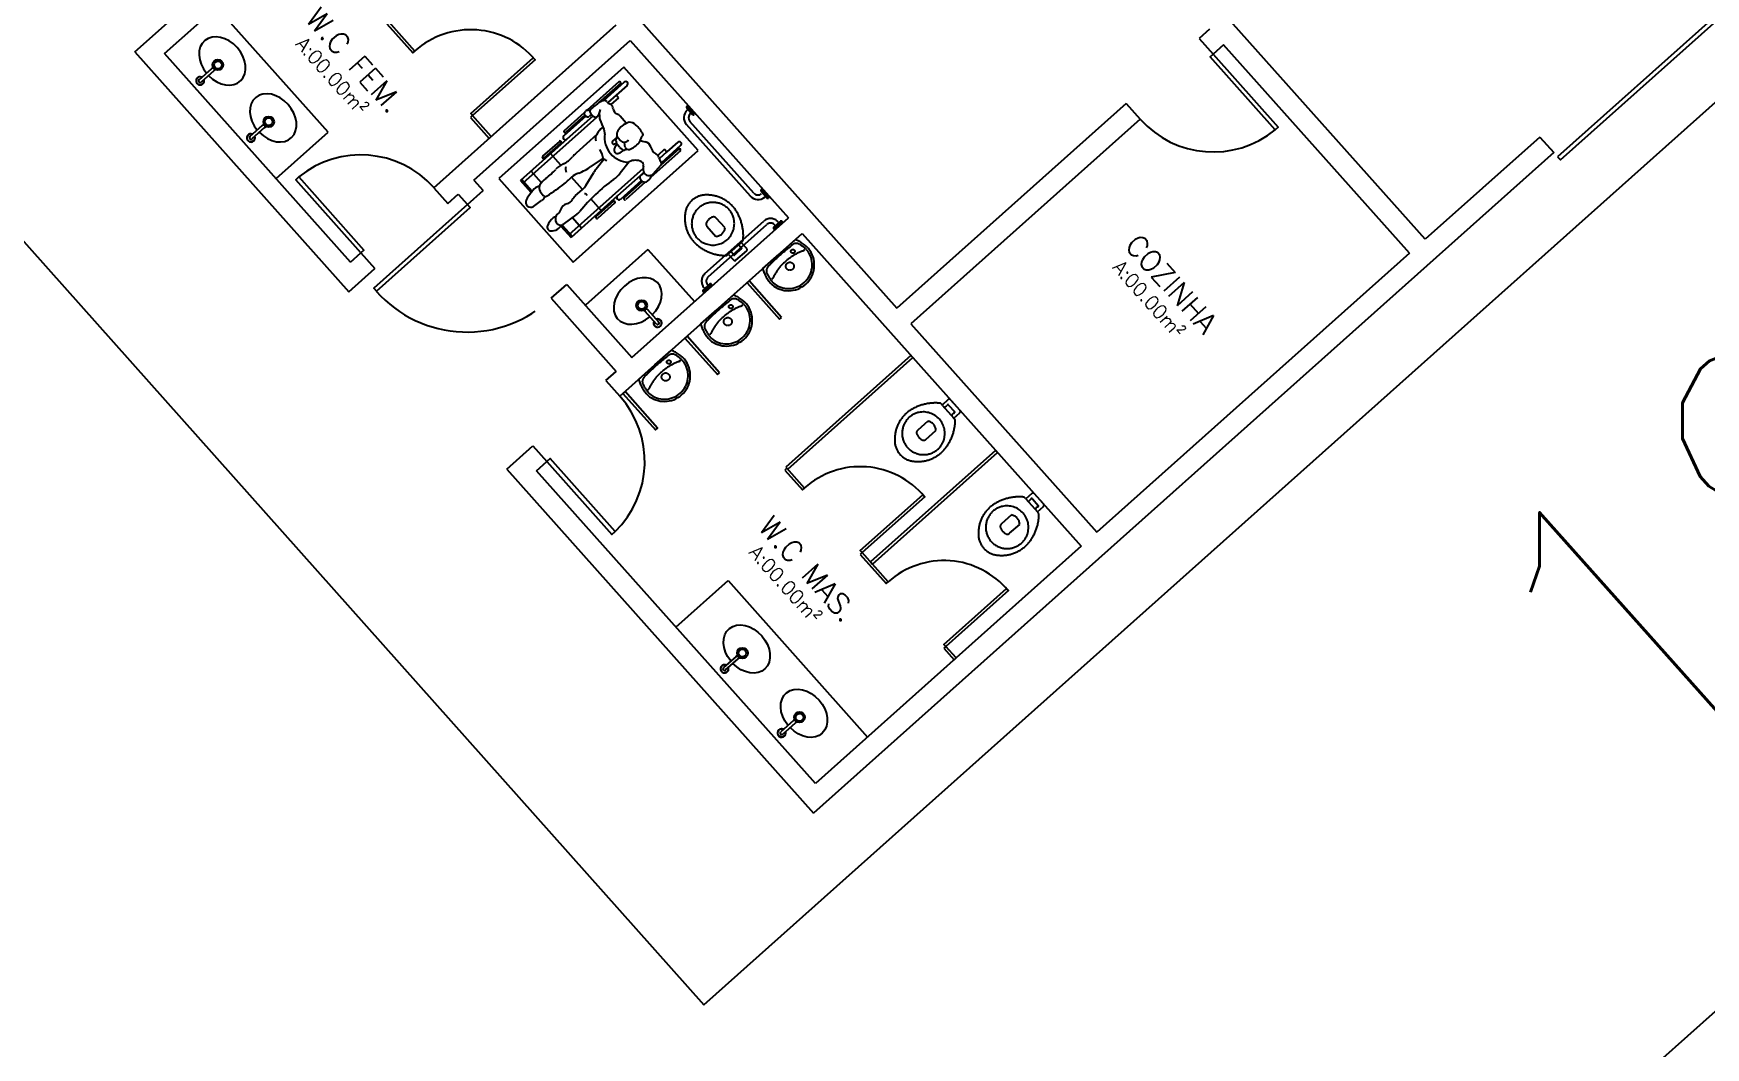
# Model space of a CAD drawing. Header units: millimetres. Extents: x 1111 to 1333, y -447 to -319.
# Drawn here: x 1131.062 to 1132.019, y -441.29 to -440.709 of the extents above; entities that cross this region are included whole.
import ezdxf

# ---------------------------------------------------------------- set-up
doc = ezdxf.new("R2010")
doc.units = ezdxf.units.MM
doc.header["$PDMODE"] = 35
doc.linetypes.add('HIDDEN', pattern=[0.375, 0.25, -0.125])
for name, color, linetype in [('ARQ-ALVENARIA', 4, 'Continuous'), ('ARQ-COTAS', 30, 'Continuous'), ('ARQ-ESQ-02', 2, 'Continuous'), ('ARQ-PENA-01', 1, 'Continuous'), ('ARQ-PENA-02', 2, 'Continuous'), ('ARQ-PROJ-01', 1, 'HIDDEN'), ('ARQ-PÇ-HIDROSSAN', 7, 'Continuous'), ('ARQ-TEXTO2', 2, 'Continuous'), ('ARQ-TEXTO3', 3, 'Continuous')]:
    doc.layers.add(name, color=color, linetype=linetype)
doc.styles.add('ROMANS', font='romans')
doc.styles.add('Romans_Anot', font='romans.shx')
doc.dimstyles.new('Escala 1-1000', dxfattribs={"dimscale": 10, "dimtxt": 0.2, "dimasz": 0.15, "dimexe": 0.1, "dimexo": 0.2, "dimgap": 0.15, "dimtad": 1, "dimzin": 4, "dimdsep": 46, "dimtxsty": 'Romans_Anot', "dimblk": 'OBLIQUE', "dimcen": 0.25, "dimclrd": 256, "dimclre": 256, "dimclrt": 2, "dimadec": 0, "dimazin": 0, "dimtfac": 1, "dimtix": 1, "dimtmove": 2, "dimatfit": 3, "dimfxl": 0, "dimlwd": -1, "dimlwe": -1, "dimarcsym": 0})

# ---------------------------------------------------------------- blocks, each defined once
blk = doc.blocks.new('_Oblique')
at = {"color": 0, "linetype": 'ByBlock', "lineweight": -2}
blk.add_line((-0.5, -0.5), (0.5, 0.5), dxfattribs=at)
blk = doc.blocks.new('*D293')
at = {"layer": 'ARQ-COTAS', "transparency": 16777216}
for p, q in [((77.989, -47.22), (75.195, -49.713)), ((75.941, -49.048), (74.942, -47.928)), ((75.941, -49.048), (82.864, -56.809)), ((84.912, -54.981), (82.117, -57.474)), ((82.864, -56.809), (83.862, -57.928))]:
    blk.add_line(p, q, dxfattribs=at)
at = {"layer": 'DEFPOINTS', "color": 0, "transparency": 16777216}
for p in [(79.482, -45.889), (86.405, -53.65), (82.864, -56.809)]:
    blk.add_point(p, dxfattribs=at)
at = {"layer": 'ARQ-COTAS', "transparency": 16777216, "xscale": 1.5, "yscale": 1.5, "zscale": 1.5}
for p, rotation in [((75.941, -49.048), 311.732699977697), ((82.864, -56.809), 131.7326999776971)]:
    blk.add_blockref('_Oblique', p, dxfattribs=dict(at, rotation=rotation))
at = {"layer": 'ARQ-COTAS', "color": 2, "transparency": 16777216, "insert": (81.268, -51.264), "char_height": 2, "attachment_point": 5, "rotation": 311.7327, "style": 'Romans_Anot'}
blk.add_mtext('10.40', dxfattribs=at)
blk = doc.blocks.new('*D294')
at = {"layer": 'ARQ-COTAS', "transparency": 16777216}
for p, q in [((49.294, -15.463), (46.704, -17.773)), ((75.941, -49.048), (47.451, -17.108)), ((77.989, -47.22), (75.195, -49.713))]:
    blk.add_line(p, q, dxfattribs=at)
at = {"layer": 'DEFPOINTS', "color": 0, "transparency": 16777216}
for p in [(50.787, -14.132), (47.451, -17.108), (79.482, -45.889)]:
    blk.add_point(p, dxfattribs=at)
at = {"layer": 'ARQ-COTAS', "transparency": 16777216, "xscale": 1.5, "yscale": 1.5, "zscale": 1.5}
for p, rotation in [((47.451, -17.108), 131.7326999221183), ((75.941, -49.048), 311.7326999221183)]:
    blk.add_blockref('_Oblique', p, dxfattribs=dict(at, rotation=rotation))
at = {"layer": 'ARQ-COTAS', "color": 2, "transparency": 16777216, "insert": (63.561, -31.413), "char_height": 2, "attachment_point": 5, "rotation": 311.7327, "style": 'Romans_Anot'}
blk.add_mtext('42.80', dxfattribs=at)
blk = doc.blocks.new('*D295')
at = {"layer": 'ARQ-COTAS', "transparency": 16777216}
for p, q in [((95.328, -34.434), (97.893, -37.311)), ((82.713, -49.511), (97.228, -36.564)), ((80.813, -47.381), (83.379, -50.258))]:
    blk.add_line(p, q, dxfattribs=at)
at = {"layer": 'DEFPOINTS', "color": 0, "transparency": 16777216}
for p in [(93.997, -32.942), (97.228, -36.564), (79.482, -45.889)]:
    blk.add_point(p, dxfattribs=at)
at = {"layer": 'ARQ-COTAS', "transparency": 16777216, "xscale": 1.5, "yscale": 1.5, "zscale": 1.5}
for p, rotation in [((97.228, -36.564), 41.73269995504107), ((82.713, -49.511), 221.7326999550411)]:
    blk.add_blockref('_Oblique', p, dxfattribs=dict(at, rotation=rotation))
at = {"layer": 'ARQ-COTAS', "color": 2, "transparency": 16777216, "insert": (88.306, -41.172), "char_height": 2, "attachment_point": 5, "rotation": 41.7327, "style": 'Romans_Anot'}
blk.add_mtext('19.45', dxfattribs=at)
blk = doc.blocks.new('*D296')
at = {"layer": 'ARQ-COTAS', "transparency": 16777216}
for p, q in [((80.813, -47.381), (83.379, -50.258)), ((82.713, -49.511), (58.629, -70.995)), ((45.692, -56.492), (59.294, -71.741))]:
    blk.add_line(p, q, dxfattribs=at)
at = {"layer": 'DEFPOINTS', "color": 0, "transparency": 16777216}
for p in [(79.482, -45.889), (44.361, -54.999), (58.629, -70.995)]:
    blk.add_point(p, dxfattribs=at)
at = {"layer": 'ARQ-COTAS', "transparency": 16777216, "xscale": 1.5, "yscale": 1.5, "zscale": 1.5}
for p, rotation in [((82.713, -49.511), 41.73269999408079), ((58.629, -70.995), 221.7326999940808)]:
    blk.add_blockref('_Oblique', p, dxfattribs=dict(at, rotation=rotation))
at = {"layer": 'ARQ-COTAS', "color": 2, "transparency": 16777216, "insert": (69.007, -58.387), "char_height": 2, "attachment_point": 5, "rotation": 41.7327, "style": 'Romans_Anot'}
blk.add_mtext('32.27', dxfattribs=at)
blk = doc.blocks.new('1')
at = {"color": 8}
for p, q in [((75.869, -39.269), (75.959, -39.188)), ((75.975, -39.205), (75.884, -39.286)), ((75.959, -39.188), (75.961, -39.187)), ((75.961, -39.186), (75.962, -39.185)), ((75.976, -39.204), (75.975, -39.205)), ((75.977, -39.202), (75.976, -39.203)), ((78.874, -39.285), (78.646, -39.488)), ((78.885, -39.297), (78.729, -39.435)), ((78.911, -39.286), (78.763, -39.419)), ((78.855, -39.38), (78.794, -39.433)), ((78.933, -39.31), (78.855, -39.38)), ((78.872, -39.399), (78.855, -39.38)), ((78.627, -39.504), (78.635, -39.493)), ((78.644, -39.488), (78.655, -39.487)), ((78.739, -39.483), (78.727, -39.522)), ((78.733, -39.502), (78.735, -39.538)), ((78.872, -39.399), (78.817, -39.447)), ((76.232, -39.676), (76.323, -39.595)), ((76.338, -39.612), (76.247, -39.693)), ((76.323, -39.595), (76.324, -39.594)), ((76.325, -39.594), (76.326, -39.593)), ((76.339, -39.611), (76.338, -39.612)), ((76.341, -39.61), (76.34, -39.611)), ((78.734, -39.521), (78.186, -40.01)), ((78.638, -39.53), (78.48, -39.671)), ((78.625, -39.507), (78.483, -39.634)), ((78.631, -39.523), (78.494, -39.645)), ((78.688, -39.529), (78.501, -39.695)), ((78.733, -39.509), (78.731, -39.507)), ((78.927, -39.58), (78.884, -39.53)), ((78.501, -39.695), (78.169, -39.991)), ((78.448, -39.71), (78.328, -39.817)), ((78.459, -39.722), (78.339, -39.829)), ((78.715, -39.662), (78.568, -39.795)), ((78.858, -39.683), (78.83, -39.706)), ((78.858, -39.726), (78.843, -39.731)), ((78.86, -39.676), (78.855, -39.691)), ((78.878, -39.752), (78.863, -39.734)), ((78.868, -39.686), (78.885, -39.703)), ((79.316, -39.74), (79.178, -39.864)), ((79.295, -39.717), (79.217, -39.786)), ((78.459, -39.881), (78.385, -39.798)), ((78.762, -39.83), (78.674, -39.891)), ((78.766, -39.84), (78.711, -39.91)), ((78.879, -39.754), (78.897, -39.769)), ((78.948, -39.856), (78.883, -39.937)), ((78.936, -39.768), (78.914, -39.773)), ((79.314, -39.778), (79.103, -39.966)), ((79.2, -39.767), (79.152, -39.811)), ((79.217, -39.786), (79.163, -39.834)), ((79.303, -39.766), (79.175, -39.88)), ((79.2, -39.767), (79.217, -39.786)), ((78.319, -40.007), (78.245, -39.924)), ((79.047, -39.904), (78.515, -40.379)), ((78.614, -40.055), (78.535, -39.966)), ((78.638, -40.026), (78.694, -39.933)), ((79.026, -39.957), (78.864, -40.101)), ((79.049, -39.936), (79.035, -39.949)), ((79.078, -39.995), (79.095, -39.98)), ((79.119, -39.942), (79.174, -39.881)), ((78.245, -40.076), (78.169, -39.991)), ((78.252, -40.067), (78.178, -39.983)), ((78.562, -40.1), (78.614, -40.055)), ((79.035, -39.991), (78.885, -40.125)), ((79.044, -39.997), (78.912, -40.115)), ((79.063, -40.001), (78.923, -40.126)), ((78.262, -40.176), (78.321, -40.134)), ((78.864, -40.101), (78.532, -40.398)), ((78.748, -40.205), (78.674, -40.122)), ((78.832, -40.14), (78.712, -40.247)), ((78.843, -40.153), (78.723, -40.26)), ((78.422, -40.283), (78.422, -40.253)), ((78.439, -40.304), (78.457, -40.309)), ((78.459, -40.317), (78.532, -40.398)), ((78.468, -40.309), (78.541, -40.39)), ((78.474, -40.306), (78.574, -40.232)), ((78.541, -40.256), (78.607, -40.33)), ((79.06, -40.926), (79.059, -40.925)), ((79.062, -40.928), (79.061, -40.927)), ((79.143, -41.019), (79.062, -40.928)), ((79.076, -40.91), (79.077, -40.911)), ((79.078, -40.912), (79.079, -40.913)), ((79.079, -40.913), (79.16, -41.003)), ((79.713, -43.396), (79.622, -43.476)), ((79.637, -43.493), (79.728, -43.413)), ((79.714, -43.395), (79.713, -43.396)), ((79.715, -43.393), (79.714, -43.394)), ((79.728, -43.413), (79.729, -43.412)), ((79.73, -43.411), (79.73, -43.41)), ((80.123, -43.855), (80.032, -43.936)), ((80.047, -43.953), (80.138, -43.872)), ((80.124, -43.854), (80.123, -43.855)), ((80.125, -43.853), (80.124, -43.854)), ((80.138, -43.872), (80.139, -43.871)), ((80.139, -43.87), (80.14, -43.87))]:
    blk.add_line(p, q, dxfattribs=at)
for points in [[(75.975, -39.189, 0), (75.974, -39.187, 0), (75.972, -39.186, 0), (75.971, -39.186, 0), (75.969, -39.185, 0), (75.967, -39.185, 0), (75.965, -39.185, 0), (75.963, -39.186, 0), (75.961, -39.187, 0), (75.959, -39.188, 0)], [(75.961, -39.187, 0), (75.962, -39.186, 0), (75.964, -39.185, 0), (75.966, -39.184, 0), (75.968, -39.184, 0), (75.97, -39.184, 0), (75.972, -39.185, 0), (75.973, -39.185, 0), (75.975, -39.186, 0), (75.977, -39.188, 0), (75.978, -39.189, 0), (75.979, -39.191, 0), (75.979, -39.193, 0), (75.979, -39.195, 0), (75.979, -39.197, 0), (75.979, -39.199, 0), (75.978, -39.201, 0), (75.977, -39.202, 0), (75.976, -39.204, 0)], [(75.962, -39.185, 0), (75.964, -39.184, 0), (75.965, -39.183, 0), (75.967, -39.183, 0), (75.969, -39.183, 0), (75.971, -39.183, 0), (75.973, -39.183, 0), (75.975, -39.184, 0), (75.977, -39.185, 0), (75.978, -39.186, 0), (75.979, -39.188, 0), (75.98, -39.19, 0), (75.981, -39.192, 0), (75.981, -39.194, 0), (75.981, -39.196, 0), (75.98, -39.198, 0), (75.98, -39.199, 0), (75.978, -39.201, 0), (75.977, -39.202, 0)], [(75.977, -39.188, 0), (75.975, -39.186, 0), (75.974, -39.185, 0), (75.972, -39.184, 0), (75.97, -39.184, 0), (75.968, -39.184, 0), (75.966, -39.184, 0), (75.964, -39.185, 0), (75.963, -39.185, 0)], [(75.975, -39.205, 0), (75.976, -39.203, 0), (75.977, -39.202, 0), (75.978, -39.2, 0), (75.978, -39.198, 0), (75.978, -39.196, 0), (75.978, -39.194, 0), (75.977, -39.192, 0), (75.977, -39.19, 0), (75.975, -39.189, 0)], [(75.975, -39.205, 0), (75.975, -39.205, 0)], [(75.977, -39.202, 0), (75.978, -39.2, 0), (75.979, -39.198, 0), (75.979, -39.196, 0), (75.979, -39.194, 0), (75.979, -39.192, 0), (75.979, -39.191, 0), (75.978, -39.189, 0), (75.977, -39.188, 0)], [(76.339, -39.596, 0), (76.338, -39.595, 0), (76.336, -39.594, 0), (76.334, -39.593, 0), (76.332, -39.593, 0), (76.33, -39.592, 0), (76.328, -39.593, 0), (76.326, -39.593, 0), (76.325, -39.594, 0), (76.323, -39.595, 0)], [(76.324, -39.594, 0), (76.326, -39.593, 0), (76.327, -39.592, 0), (76.329, -39.592, 0), (76.331, -39.591, 0), (76.333, -39.592, 0), (76.335, -39.592, 0), (76.337, -39.593, 0), (76.339, -39.594, 0), (76.34, -39.595, 0), (76.341, -39.597, 0), (76.342, -39.599, 0), (76.343, -39.601, 0), (76.343, -39.602, 0), (76.343, -39.604, 0), (76.342, -39.606, 0), (76.342, -39.608, 0), (76.341, -39.61, 0), (76.339, -39.611, 0)], [(76.326, -39.593, 0), (76.327, -39.592, 0), (76.329, -39.591, 0), (76.331, -39.59, 0), (76.333, -39.59, 0), (76.335, -39.59, 0), (76.337, -39.591, 0), (76.338, -39.592, 0), (76.34, -39.593, 0), (76.342, -39.594, 0), (76.343, -39.596, 0), (76.344, -39.597, 0), (76.344, -39.599, 0), (76.344, -39.601, 0), (76.344, -39.603, 0), (76.344, -39.605, 0), (76.343, -39.607, 0), (76.342, -39.609, 0), (76.341, -39.61, 0)], [(76.34, -39.595, 0), (76.339, -39.594, 0), (76.337, -39.593, 0), (76.335, -39.592, 0), (76.333, -39.592, 0), (76.331, -39.591, 0), (76.329, -39.592, 0), (76.327, -39.592, 0), (76.326, -39.593, 0)], [(76.338, -39.612, 0), (76.339, -39.611, 0), (76.341, -39.609, 0), (76.341, -39.607, 0), (76.342, -39.605, 0), (76.342, -39.603, 0), (76.342, -39.601, 0), (76.341, -39.6, 0), (76.34, -39.598, 0), (76.339, -39.596, 0)], [(76.338, -39.612, 0), (76.338, -39.612, 0)], [(76.341, -39.609, 0), (76.342, -39.608, 0), (76.343, -39.606, 0), (76.343, -39.604, 0), (76.343, -39.602, 0), (76.343, -39.6, 0), (76.342, -39.598, 0), (76.341, -39.596, 0), (76.34, -39.595, 0)], [(79.059, -40.925, 0), (79.058, -40.924, 0), (79.057, -40.922, 0), (79.057, -40.92, 0), (79.057, -40.918, 0), (79.057, -40.916, 0), (79.057, -40.914, 0), (79.058, -40.912, 0), (79.059, -40.911, 0), (79.06, -40.909, 0), (79.062, -40.908, 0), (79.064, -40.907, 0), (79.066, -40.907, 0), (79.068, -40.906, 0), (79.07, -40.906, 0), (79.072, -40.907, 0), (79.073, -40.908, 0), (79.075, -40.909, 0), (79.076, -40.91, 0)], [(79.061, -40.927, 0), (79.06, -40.925, 0), (79.059, -40.923, 0), (79.058, -40.921, 0), (79.058, -40.919, 0), (79.058, -40.918, 0), (79.058, -40.916, 0), (79.059, -40.914, 0), (79.06, -40.912, 0), (79.062, -40.911, 0), (79.063, -40.91, 0), (79.065, -40.909, 0), (79.067, -40.908, 0), (79.069, -40.908, 0), (79.071, -40.908, 0), (79.073, -40.908, 0), (79.075, -40.909, 0), (79.076, -40.91, 0), (79.078, -40.912, 0)], [(79.062, -40.911, 0), (79.06, -40.912, 0), (79.059, -40.914, 0), (79.058, -40.916, 0), (79.058, -40.917, 0), (79.058, -40.919, 0), (79.058, -40.921, 0), (79.059, -40.923, 0), (79.059, -40.925, 0)], [(79.063, -40.912, 0), (79.061, -40.913, 0), (79.06, -40.915, 0), (79.059, -40.917, 0), (79.059, -40.919, 0), (79.059, -40.921, 0), (79.059, -40.923, 0), (79.06, -40.924, 0), (79.061, -40.926, 0), (79.062, -40.928, 0)], [(79.076, -40.91, 0), (79.074, -40.909, 0), (79.072, -40.908, 0), (79.07, -40.908, 0), (79.068, -40.908, 0), (79.066, -40.908, 0), (79.065, -40.909, 0), (79.063, -40.91, 0), (79.062, -40.911, 0)], [(79.079, -40.913, 0), (79.077, -40.911, 0), (79.076, -40.91, 0), (79.074, -40.909, 0), (79.072, -40.909, 0), (79.07, -40.909, 0), (79.068, -40.909, 0), (79.066, -40.91, 0), (79.064, -40.911, 0), (79.063, -40.912, 0)], [(79.079, -40.913, 0), (79.079, -40.913, 0)], [(79.713, -43.396, 0), (79.714, -43.394, 0), (79.716, -43.393, 0), (79.718, -43.393, 0), (79.72, -43.393, 0), (79.722, -43.393, 0), (79.724, -43.393, 0), (79.726, -43.394, 0), (79.727, -43.395, 0), (79.729, -43.397, 0)], [(79.713, -43.396, 0), (79.713, -43.396, 0)], [(79.729, -43.412, 0), (79.73, -43.41, 0), (79.731, -43.408, 0), (79.732, -43.407, 0), (79.733, -43.405, 0), (79.733, -43.403, 0), (79.733, -43.401, 0), (79.732, -43.399, 0), (79.731, -43.397, 0), (79.73, -43.396, 0), (79.728, -43.394, 0), (79.727, -43.393, 0), (79.725, -43.392, 0), (79.723, -43.392, 0), (79.721, -43.392, 0), (79.719, -43.392, 0), (79.717, -43.393, 0), (79.715, -43.393, 0), (79.714, -43.395, 0)], [(79.73, -43.41, 0), (79.732, -43.409, 0), (79.733, -43.407, 0), (79.734, -43.405, 0), (79.734, -43.403, 0), (79.734, -43.401, 0), (79.734, -43.399, 0), (79.733, -43.398, 0), (79.733, -43.396, 0), (79.731, -43.394, 0), (79.73, -43.393, 0), (79.728, -43.392, 0), (79.726, -43.391, 0), (79.724, -43.391, 0), (79.723, -43.39, 0), (79.721, -43.391, 0), (79.719, -43.391, 0), (79.717, -43.392, 0), (79.715, -43.393, 0)], [(79.716, -43.393, 0), (79.718, -43.392, 0), (79.72, -43.392, 0), (79.722, -43.392, 0), (79.724, -43.392, 0), (79.725, -43.392, 0), (79.727, -43.393, 0), (79.729, -43.394, 0), (79.73, -43.395, 0)], [(79.729, -43.397, 0), (79.73, -43.398, 0), (79.731, -43.4, 0), (79.731, -43.402, 0), (79.732, -43.404, 0), (79.732, -43.406, 0), (79.731, -43.408, 0), (79.73, -43.409, 0), (79.729, -43.411, 0), (79.728, -43.413, 0)], [(79.73, -43.395, 0), (79.731, -43.397, 0), (79.732, -43.399, 0), (79.733, -43.401, 0), (79.733, -43.403, 0), (79.733, -43.405, 0), (79.732, -43.407, 0), (79.731, -43.408, 0), (79.731, -43.41, 0)], [(80.123, -43.855, 0), (80.124, -43.854, 0), (80.126, -43.853, 0), (80.128, -43.852, 0), (80.13, -43.852, 0), (80.132, -43.852, 0), (80.134, -43.853, 0), (80.136, -43.854, 0), (80.137, -43.855, 0), (80.139, -43.856, 0)], [(80.123, -43.855, 0), (80.123, -43.855, 0)], [(80.139, -43.871, 0), (80.14, -43.87, 0), (80.141, -43.868, 0), (80.142, -43.866, 0), (80.142, -43.864, 0), (80.143, -43.862, 0), (80.142, -43.86, 0), (80.142, -43.858, 0), (80.141, -43.857, 0), (80.14, -43.855, 0), (80.138, -43.854, 0), (80.137, -43.853, 0), (80.135, -43.852, 0), (80.133, -43.851, 0), (80.131, -43.851, 0), (80.129, -43.851, 0), (80.127, -43.852, 0), (80.125, -43.853, 0), (80.124, -43.854, 0)], [(80.14, -43.87, 0), (80.142, -43.868, 0), (80.143, -43.867, 0), (80.143, -43.865, 0), (80.144, -43.863, 0), (80.144, -43.861, 0), (80.144, -43.859, 0), (80.143, -43.857, 0), (80.142, -43.855, 0), (80.141, -43.854, 0), (80.14, -43.852, 0), (80.138, -43.851, 0), (80.136, -43.85, 0), (80.134, -43.85, 0), (80.132, -43.85, 0), (80.13, -43.85, 0), (80.129, -43.851, 0), (80.127, -43.852, 0), (80.125, -43.853, 0)], [(80.126, -43.853, 0), (80.128, -43.852, 0), (80.129, -43.851, 0), (80.131, -43.851, 0), (80.133, -43.851, 0), (80.135, -43.852, 0), (80.137, -43.853, 0), (80.139, -43.854, 0), (80.14, -43.855, 0)], [(80.139, -43.856, 0), (80.14, -43.858, 0), (80.141, -43.859, 0), (80.141, -43.861, 0), (80.141, -43.863, 0), (80.141, -43.865, 0), (80.141, -43.867, 0), (80.14, -43.869, 0), (80.139, -43.871, 0), (80.138, -43.872, 0)], [(80.14, -43.855, 0), (80.141, -43.857, 0), (80.142, -43.858, 0), (80.142, -43.86, 0), (80.143, -43.862, 0), (80.143, -43.864, 0), (80.142, -43.866, 0), (80.141, -43.868, 0), (80.141, -43.869, 0)]]:
    blk.add_polyline3d(points, dxfattribs=at)
for centre, radius, start, end in [((75.876, -39.277), 0.0297, 64.421, 311.7327), ((75.876, -39.277), 0.0286, 65.3401, 18.5048), ((75.876, -39.277), 0.0114, 131.7327, 311.7327), ((75.876, -39.277), 0.0297, 311.7327, 19.4098), ((78.879, -39.291), 0.00794, 311.7327, 131.7327), ((78.922, -39.298), 0.0159, 311.7327, 131.7327), ((78.646, -39.501), 0.013, 95.5377, 142.4317), ((78.656, -39.498), 0.0112, 28.1512, 95.5377), ((78.684, -39.495), 0.0187, 131.028, 208.0218), ((79.21, -40.099), 0.82, 125.2784, 131.028), ((78.777, -39.487), 0.0693, 101.1586, 125.2784), ((78.777, -39.487), 0.0693, 97.145, 101.1586), ((78.771, -39.439), 0.0213, 37.9595, 97.145), ((78.831, -39.392), 0.0555, 217.9595, 246.9476), ((78.794, -39.478), 0.0382, 53.8403, 66.9476), ((78.794, -39.478), 0.0382, 4.8642, 53.8403), ((78.879, -39.471), 0.0463, 184.8642, 248.1957), ((78.634, -39.51), 0.00949, 142.4317, 196.1391), ((78.656, -39.504), 0.032, 196.1391, 259.5127), ((78.652, -39.522), 0.0134, 259.5127, 319.5592), ((78.681, -39.547), 0.0245, 91.2221, 139.5592), ((78.74, -39.466), 0.0817, 208.0218, 236.0855), ((78.706, -39.515), 0.0216, 236.0855, 342.7618), ((78.913, -39.778), 0.23, 132.3025, 149.8071), ((78.792, -39.536), 0.0578, 182.8334, 197.5499), ((79.164, -39.418), 0.447, 197.5499, 207.3767), ((78.84, -39.567), 0.0567, 40.4518, 68.1957), ((78.982, -39.703), 0.134, 114.0837, 154.1066), ((78.982, -39.703), 0.134, 109.8662, 114.0837), ((78.953, -39.625), 0.0513, 51.777, 109.8662), ((78.828, -39.784), 0.253, 31.9494, 51.777), ((76.24, -39.685), 0.0297, 64.421, 311.7327), ((76.24, -39.685), 0.0286, 65.3401, 18.5048), ((76.24, -39.685), 0.0114, 131.7327, 311.7327), ((76.24, -39.685), 0.0297, 311.7327, 19.4098), ((78.454, -39.716), 0.00864, 311.7327, 131.7327), ((78.491, -39.683), 0.0159, 131.7327, 311.7327), ((78.488, -39.64), 0.00794, 131.7327, 311.7327), ((78.761, -39.688), 0.0554, 156.8376, 200.5602), ((78.716, -39.65), 0.0567, 352.3939, 27.3767), ((78.95, -39.681), 0.179, 172.3939, 268.4185), ((78.839, -39.717), 0.014, 129.5599, 285.9637), ((78.926, -39.796), 0.0912, 135.4403, 159.0277), ((78.898, -39.705), 0.0452, 161.4578, 218.8385), ((78.894, -39.66), 0.0364, 154.1066, 224.7672), ((78.912, -39.679), 0.0364, 221.7327, 327.1704), ((78.56, -39.82), 0.366, 10.9028, 16.6175), ((78.884, -39.6), 0.18, 291.3191, 318.1426), ((78.984, -39.689), 0.0458, 318.1426, 344.5343), ((78.984, -39.689), 0.0458, 344.5343, 353.0616), ((79.084, -39.597), 0.119, 241.4584, 259.2549), ((79.064, -39.699), 0.0351, 132.6862, 173.0616), ((79.028, -39.66), 0.0187, 312.6862, 31.9494), ((79.053, -39.763), 0.0503, 15.2493, 79.2549), ((79.306, -39.729), 0.0159, 311.7327, 131.7327), ((78.334, -39.823), 0.00864, 131.7327, 311.7327), ((78.391, -39.691), 0.199, 295.9026, 319.182), ((78.765, -40.014), 0.295, 132.0447, 139.182), ((78.583, -39.868), 0.183, 9.0067, 32.9522), ((78.701, -40.006), 0.179, 61.103, 69.549), ((78.864, -39.772), 0.0246, 159.0277, 290.2007), ((78.835, -39.692), 0.11, 290.2007, 311.9708), ((78.885, -39.747), 0.00943, 218.8385, 229.2558), ((78.909, -39.755), 0.0189, 229.2558, 283.1039), ((78.941, -39.747), 0.022, 190.9028, 291.3191), ((78.992, -39.937), 0.0916, 61.6771, 118.6779), ((79.022, -39.88), 0.0276, 346.2812, 61.6771), ((79.181, -39.728), 0.0827, 195.2493, 238.3021), ((79.109, -39.845), 0.0545, 18.8812, 58.3021), ((79.335, -39.768), 0.184, 198.8812, 210.2857), ((79.161, -39.87), 0.0178, 17.4734, 30.2857), ((79.308, -39.772), 0.00794, 311.7327, 131.7327), ((78.473, -40.131), 0.198, 128.0351, 146.5682), ((77.937, -39.445), 0.673, 308.0351, 316.2302), ((78.563, -40.045), 0.195, 115.9026, 136.2302), ((78.544, -39.909), 0.0518, 160.4257, 206.0685), ((78.643, -40.101), 0.173, 128.6968, 137.7887), ((78.643, -40.101), 0.173, 109.1206, 128.6968), ((78.478, -39.628), 0.327, 289.3281, 306.7805), ((78.884, -40.048), 0.222, 141.3083, 148.6772), ((78.691, -39.784), 0.246, 305.8946, 321.4176), ((79.044, -39.968), 0.0209, 116.1417, 198.4398), ((79.061, -39.962), 0.0392, 198.4398, 228.249), ((79.018, -39.916), 0.0369, 296.1417, 335.4156), ((79.12, -39.904), 0.0729, 166.2812, 199.8761), ((79.089, -39.915), 0.0403, 199.8761, 317.9065), ((79.077, -39.96), 0.026, 312.1061, 347.8518), ((79.077, -39.96), 0.026, 347.8518, 15.829), ((79.161, -39.87), 0.0178, 317.9065, 17.4734), ((78.529, -40.289), 0.355, 143.1294, 153.7019), ((78.529, -40.289), 0.355, 139.9937, 143.1294), ((78.326, -40.119), 0.0906, 104.3856, 139.9937), ((78.339, -40.042), 0.0365, 146.5682, 205.215), ((78.445, -39.992), 0.154, 205.215, 223.0208), ((78.349, -40.082), 0.0223, 223.0208, 267.2038), ((78.349, -40.082), 0.0223, 267.2038, 303.5717), ((77.096, -38.194), 2.288, 303.5717, 307.3157), ((78.339, -39.826), 0.237, 307.3157, 317.7887), ((78.631, -40.177), 0.103, 131.4788, 151.8599), ((79.562, -40.988), 1.24, 125.8946, 141.2222), ((78.53, -39.96), 0.126, 311.4788, 328.6772), ((78.626, -40.111), 0.0256, 31.1098, 87.0461), ((79.061, -39.962), 0.0392, 228.249, 243.6236), ((79.061, -39.962), 0.0392, 243.6236, 272.7309), ((79.062, -39.978), 0.0233, 272.7309, 312.1061), ((78.242, -40.147), 0.035, 153.7019, 305.4954), ((78.269, -40.061), 0.0899, 305.4954, 331.282), ((78.405, -40.185), 0.0546, 301.6103, 343.8174), ((78.518, -40.218), 0.0635, 102.8434, 163.8174), ((78.492, -40.103), 0.054, 282.8434, 331.8599), ((78.504, -40.138), 0.117, 306.6256, 321.2222), ((78.838, -40.146), 0.00864, 311.7327, 131.7327), ((78.875, -40.113), 0.0159, 131.7327, 311.7327), ((78.917, -40.121), 0.00794, 131.7327, 311.7327), ((78.389, -40.323), 0.0283, 160.9058, 268.8986), ((78.475, -40.353), 0.119, 126.6261, 160.9058), ((78.39, -40.266), 0.0856, 268.8986, 329.1361), ((78.428, -40.29), 0.0411, 99.4546, 126.6261), ((78.446, -40.253), 0.0248, 121.6103, 181.8019), ((78.445, -40.282), 0.0225, 181.8019, 253.8288), ((78.462, -40.29), 0.0196, 253.8288, 306.6256), ((78.718, -40.253), 0.00864, 131.7327, 311.7327), ((79.151, -41.011), 0.0297, 154.421, 41.7327), ((79.151, -41.011), 0.0286, 155.3401, 108.5048), ((79.151, -41.011), 0.0297, 41.7327, 109.4098), ((79.151, -41.011), 0.0114, 221.7327, 41.7327), ((79.63, -43.485), 0.0297, 131.7327, 19.0444), ((79.63, -43.485), 0.0286, 64.9606, 18.1253), ((79.63, -43.485), 0.0297, 64.0556, 131.7327), ((79.63, -43.485), 0.0114, 131.7327, 311.7327), ((80.039, -43.944), 0.0297, 131.7327, 19.0444), ((80.039, -43.944), 0.0286, 64.9606, 18.1253), ((80.039, -43.944), 0.0297, 64.0556, 131.7327), ((80.039, -43.944), 0.0114, 131.7327, 311.7327)]:
    blk.add_arc(centre, radius, start, end, dxfattribs=at)
at = {"layer": 'ARQ-ALVENARIA', "color": 8}
for p, q in [((84.646, -40.411), (79.987, -35.188)), ((75.409, -39.07), (77.536, -37.173)), ((77.536, -37.173), (80.864, -40.904)), ((75.621, -39.082), (77.524, -37.384)), ((77.549, -40.042), (78.855, -38.877)), ((77.836, -39.987), (78.955, -38.989)), ((78.955, -38.989), (80.087, -40.257)), ((83.103, -38.907), (83.028, -38.973)), ((83.028, -38.973), (83.128, -39.085)), ((83.203, -39.019), (83.128, -39.085)), ((84.534, -40.511), (83.203, -39.019)), ((75.409, -39.07), (76.94, -40.786)), ((76.952, -40.574), (75.621, -39.082)), ((82.506, -39.439), (80.864, -40.904)), ((82.506, -39.439), (82.606, -39.551)), ((82.606, -39.551), (80.964, -41.016)), ((85.467, -39.679), (84.646, -40.411)), ((85.467, -39.679), (85.567, -39.791)), ((85.567, -39.791), (80.268, -44.517)), ((77.549, -40.042), (77.649, -40.154)), ((77.649, -40.154), (77.724, -40.087)), ((77.724, -40.087), (77.79, -40.162)), ((77.79, -40.162), (77.902, -40.062)), ((77.836, -39.987), (77.902, -40.062)), ((78.967, -41.256), (80.087, -40.257)), ((78.881, -41.534), (80.187, -40.369)), ((80.187, -40.369), (82.184, -42.608)), ((76.952, -40.574), (77.027, -40.508)), ((77.027, -40.508), (77.127, -40.62)), ((84.534, -40.511), (82.295, -42.508)), ((76.94, -40.786), (77.127, -40.62)), ((78.389, -40.833), (78.501, -40.734)), ((78.501, -40.734), (78.967, -41.256)), ((78.389, -40.833), (78.855, -41.356)), ((80.964, -41.016), (82.295, -42.508)), ((78.781, -41.422), (78.855, -41.356)), ((78.781, -41.422), (78.881, -41.534)), ((78.072, -42.055), (78.258, -41.888)), ((78.258, -41.888), (78.358, -42)), ((78.284, -42.067), (78.358, -42)), ((78.072, -42.055), (80.268, -44.517)), ((80.281, -44.306), (78.284, -42.067)), ((82.184, -42.608), (80.281, -44.306))]:
    blk.add_line(p, q, dxfattribs=at)
at = {"layer": 'ARQ-ESQ-02', "color": 8}
for points in [[(85.594, -39.821), (85.614, -39.843), (87.852, -37.846), (87.832, -37.824)], [(83.128, -39.085), (83.594, -39.608), (83.572, -39.628), (83.106, -39.105)], [(77.027, -40.508), (76.561, -39.985), (76.583, -39.965), (77.049, -40.488)], [(77.79, -40.162), (77.119, -40.761), (77.139, -40.783), (77.81, -40.184)], [(78.358, -42), (78.824, -42.523), (78.847, -42.503), (78.381, -41.98)]]:
    blk.add_lwpolyline(points, close=True, dxfattribs=at)
at = {"layer": 'ARQ-PENA-01', "color": 8}
for points in [[(77.213, -38.868), (77.399, -39.077), (77.414, -39.064), (77.228, -38.855)], [(77.827, -39.526), (77.813, -39.511), (78.261, -39.112), (78.274, -39.127)], [(77.812, -39.54), (77.945, -39.689), (77.96, -39.676), (77.827, -39.526)], [(80.07, -42.041), (80.083, -42.056), (80.979, -41.257), (80.965, -41.242)], [(78.903, -41.514), (79.136, -41.775), (79.151, -41.762), (78.918, -41.501)], [(80.676, -42.72), (80.689, -42.735), (81.584, -41.936), (81.571, -41.922)], [(80.062, -42.062), (80.188, -42.204), (80.203, -42.191), (80.077, -42.049)], [(80.616, -42.653), (80.602, -42.638), (81.05, -42.239), (81.063, -42.254)], [(80.601, -42.667), (80.787, -42.875), (80.802, -42.862), (80.616, -42.653)], [(81.215, -43.325), (81.201, -43.31), (81.649, -42.911), (81.663, -42.925)], [(81.2, -43.338), (81.273, -43.42), (81.288, -43.407), (81.215, -43.325)]]:
    blk.add_lwpolyline(points, close=True, dxfattribs=at)
for centre in [(77.813, -39.511), (80.602, -42.638), (81.201, -43.31)]:
    blk.add_arc(centre, 0.6, 39.8225, 131.7327, dxfattribs=at)
at = {"layer": 'ARQ-PENA-02', "color": 8}
for p, q in [((79.482, -45.889), (93.997, -32.942)), ((72.293, -37.829), (79.482, -45.889))]:
    blk.add_line(p, q, dxfattribs=at)
at = {"layer": 'ARQ-PROJ-01', "color": 8, "ltscale": 0.7}
for p, q in [((79.918, -40.109), (79.923, -40.104)), ((79.954, -40.108), (79.946, -40.115)), ((79.983, -40.337), (80.042, -40.283)), ((79.989, -40.344), (79.983, -40.337)), ((79.984, -40.323), (80.028, -40.283)), ((79.994, -40.314), (79.989, -40.308)), ((80.014, -40.286), (80.018, -40.292)), ((80.049, -40.291), (80.042, -40.283)), ((79.75, -40.433), (79.657, -40.517)), ((80.021, -40.517), (80.136, -40.414)), ((79.905, -40.621), (80.021, -40.517)), ((79.538, -40.734), (79.478, -40.787)), ((79.485, -40.795), (79.478, -40.787)), ((79.523, -40.733), (79.479, -40.773)), ((79.484, -40.759), (79.489, -40.764)), ((79.513, -40.742), (79.509, -40.737)), ((79.544, -40.741), (79.538, -40.734)), ((79.577, -40.914), (79.692, -40.81)), ((79.461, -41.017), (79.577, -40.914)), ((79.132, -41.31), (79.248, -41.206)), ((79.017, -41.413), (79.132, -41.31)), ((81.188, -41.597), (81.271, -41.69)), ((81.787, -42.269), (81.87, -42.362))]:
    blk.add_line(p, q, dxfattribs=at)
for points in [[(78.91, -39.178), (78.014, -39.977), (78.547, -40.574), (79.442, -39.775)], [(79.791, -40.722), (80.024, -40.983), (80.039, -40.97), (79.806, -40.709)], [(79.347, -41.118), (79.58, -41.379), (79.595, -41.366), (79.362, -41.105)]]:
    blk.add_lwpolyline(points, close=True, dxfattribs=at)
for points in [[(79.763, -40.418, 0.059368), (79.762, -40.342, 0.082654), (79.73, -40.237, 0.104255), (79.67, -40.157, 0.107708), (79.578, -40.105, 0.088187), (79.485, -40.094, 0.163426), (79.397, -40.132, 0.163426), (79.35, -40.214, 0.088187), (79.35, -40.308, 0.107708), (79.391, -40.405, 0.104255), (79.464, -40.474, 0.082654), (79.565, -40.518, 0.059368), (79.64, -40.527, 0.207706), (79.648, -40.525), (79.652, -40.521), (79.657, -40.517), (79.696, -40.56, 0.402093), (79.712, -40.561), (79.712, -40.561), (79.789, -40.493, 0.402093), (79.789, -40.477), (79.75, -40.433), (79.755, -40.429), (79.759, -40.425, 0.207706)], [(79.649, -40.414, -0.268395), (79.498, -40.444, -0.179674), (79.418, -40.381, -0.170707), (79.396, -40.28, -0.179561), (79.446, -40.186, -0.179561), (79.545, -40.147, -0.170707), (79.643, -40.18, -0.179674), (79.697, -40.267, -0.268395)], [(79.545, -40.252, 0.183333), (79.5, -40.292, 0.302776), (79.504, -40.318), (79.568, -40.39, 0.370787), (79.634, -40.33), (79.57, -40.259, 0.302776)], [(80.027, -40.525, 0.019765), (79.946, -40.602, 0.055725), (79.936, -40.614, 0.26837), (79.935, -40.658, 0.08527), (79.979, -40.723, 0.373975), (80.201, -40.72, 0.373975), (80.229, -40.499, 0.08527), (80.17, -40.449, 0.26837), (80.126, -40.444, 0.055725), (80.113, -40.454, 0.019765)], [(79.583, -40.921, 0.019765), (79.502, -40.998, 0.055725), (79.492, -41.01, 0.26837), (79.491, -41.054, 0.08527), (79.535, -41.119, 0.373975), (79.757, -41.116, 0.373975), (79.785, -40.895, 0.08527), (79.726, -40.845, 0.26837), (79.682, -40.84, 0.055725), (79.669, -40.85, 0.019765)], [(79.139, -41.317, 0.019765), (79.058, -41.394, 0.055725), (79.048, -41.406, 0.26837), (79.047, -41.45, 0.08527), (79.091, -41.515, 0.373975), (79.313, -41.512, 0.373975), (79.341, -41.292, 0.08527), (79.282, -41.241, 0.26837), (79.238, -41.237, 0.055725), (79.225, -41.246, 0.019765)], [(81.173, -41.584, 0.059368), (81.097, -41.585, 0.082654), (80.991, -41.617, 0.104255), (80.911, -41.677, 0.107708), (80.859, -41.769, 0.088187), (80.849, -41.863, 0.163426), (80.886, -41.95, 0.163426), (80.968, -41.997, 0.088187), (81.062, -41.997, 0.107708), (81.159, -41.956, 0.104255), (81.228, -41.883, 0.082654), (81.272, -41.782, 0.059368), (81.282, -41.707, 0.207706), (81.279, -41.699), (81.275, -41.695), (81.271, -41.69), (81.314, -41.652, 0.402093), (81.316, -41.635), (81.316, -41.635), (81.247, -41.559, 0.402093), (81.231, -41.558), (81.188, -41.597), (81.183, -41.592), (81.18, -41.588, 0.207706)], [(81.168, -41.698, -0.268395), (81.199, -41.85, -0.179674), (81.136, -41.929, -0.170707), (81.034, -41.951, -0.179561), (80.94, -41.901, -0.179561), (80.901, -41.802, -0.170707), (80.935, -41.704, -0.179674), (81.021, -41.65, -0.268395)], [(81.006, -41.803, 0.183333), (81.046, -41.847, 0.302776), (81.072, -41.843), (81.144, -41.779, 0.370787), (81.085, -41.713), (81.013, -41.777, 0.302776)], [(81.772, -42.256, 0.059368), (81.696, -42.257, 0.082654), (81.591, -42.289, 0.104255), (81.51, -42.349, 0.107708), (81.458, -42.441, 0.088187), (81.448, -42.534, 0.163426), (81.485, -42.621, 0.163426), (81.567, -42.669, 0.088187), (81.661, -42.669, 0.107708), (81.759, -42.627, 0.104255), (81.828, -42.555, 0.082654), (81.872, -42.454, 0.059368), (81.881, -42.378, 0.207706), (81.878, -42.371), (81.875, -42.367), (81.87, -42.362), (81.913, -42.323, 0.402093), (81.915, -42.307), (81.915, -42.307), (81.846, -42.23, 0.402093), (81.83, -42.23), (81.787, -42.269), (81.782, -42.263), (81.779, -42.26, 0.207706)], [(81.767, -42.37, -0.268395), (81.798, -42.521, -0.179674), (81.735, -42.601, -0.170707), (81.633, -42.623, -0.179561), (81.539, -42.573, -0.179561), (81.5, -42.474, -0.170707), (81.534, -42.376, -0.179674), (81.62, -42.322, -0.268395)], [(81.605, -42.474, 0.183333), (81.645, -42.519, 0.302776), (81.671, -42.515), (81.743, -42.451, 0.370787), (81.684, -42.384), (81.612, -42.448, 0.302776)]]:
    blk.add_lwpolyline(points, format="xyb", close=True, dxfattribs=at)
for points in [[(79.736, -40.446, 0.380199), (79.736, -40.457), (79.743, -40.465, 0.087349), (79.747, -40.467, -0.172037), (79.752, -40.474, -0.102747), (79.753, -40.476, -0.167994), (79.75, -40.48), (79.703, -40.522), (79.703, -40.522, -0.167994), (79.7, -40.524, -0.102747), (79.697, -40.523, -0.172037), (79.691, -40.517, 0.087349), (79.689, -40.513), (79.682, -40.505, 0.380199), (79.671, -40.504)], [(80.199, -40.485, -0.557482), (80.197, -40.493, 0.068592), (80.111, -40.535, 0.02486), (80.066, -40.569, 0.02486), (80.027, -40.609, 0.068592), (79.976, -40.69, -0.557482), (79.968, -40.691)], [(79.755, -40.881, -0.557482), (79.753, -40.889, 0.068592), (79.667, -40.931, 0.02486), (79.622, -40.965, 0.02486), (79.583, -41.005, 0.068592), (79.532, -41.086, -0.557482), (79.524, -41.087)], [(79.311, -41.277, -0.557482), (79.309, -41.285, 0.068592), (79.223, -41.327, 0.02486), (79.178, -41.361, 0.02486), (79.139, -41.401, 0.068592), (79.088, -41.482, -0.557482), (79.08, -41.484)], [(81.2, -41.611, 0.380199), (81.211, -41.611), (81.22, -41.604, 0.087349), (81.222, -41.601, -0.172037), (81.228, -41.595, -0.102747), (81.231, -41.594, -0.167994), (81.234, -41.597), (81.276, -41.644), (81.276, -41.644, -0.167994), (81.278, -41.648, -0.102747), (81.278, -41.65, -0.172037), (81.271, -41.656, 0.087349), (81.267, -41.658), (81.259, -41.665, 0.380199), (81.258, -41.676)], [(81.799, -42.283, 0.380199), (81.81, -42.283), (81.819, -42.276, 0.087349), (81.821, -42.272, -0.172037), (81.827, -42.266, -0.102747), (81.83, -42.266, -0.167994), (81.834, -42.268), (81.876, -42.315), (81.876, -42.315, -0.167994), (81.877, -42.319, -0.102747), (81.877, -42.322, -0.172037), (81.87, -42.327, 0.087349), (81.867, -42.329), (81.858, -42.337, 0.380199), (81.857, -42.348)]]:
    blk.add_lwpolyline(points, format="xyb", dxfattribs=at)
for centre, radius in [((80.098, -40.604), 0.0291), ((80.119, -40.497), 0.014), ((79.675, -40.893), 0.014), ((79.654, -41), 0.0291), ((79.231, -41.289), 0.014), ((79.209, -41.396), 0.0291)]:
    blk.add_circle(centre, radius, dxfattribs=at)
for centre, radius, start, end in [((83.129, -39.085), 0.701, 221.7327, 309.2238), ((77.026, -40.508), 0.701, 41.7327, 129.2238), ((79.939, -40.107), 0.01, 221.7327, 311.7327), ((79.959, -40.335), 0.073, 41.7327, 131.7327), ((79.959, -40.335), 0.04, 41.7327, 131.7327), ((79.99, -40.33), 0.01, 131.7327, 221.7327), ((80.035, -40.29), 0.01, 41.7327, 131.7327), ((80.138, -40.416), 0.00239, 69.468, 131.7327), ((80.056, -40.634), 0.235, 37.6388, 69.468), ((80.088, -40.594), 0.185, 311.7327, 33.7509), ((79.539, -40.71), 0.073, 131.7327, 221.7327), ((79.539, -40.71), 0.04, 131.7327, 221.7327), ((79.906, -40.622), 0.00239, 131.7327, 193.9974), ((80.133, -40.566), 0.235, 193.9974, 225.8266), ((77.788, -40.204), 0.871, 221.7327, 313.6747), ((79.485, -40.78), 0.01, 131.7327, 221.7327), ((79.53, -40.74), 0.01, 41.7327, 131.7327), ((79.694, -40.812), 0.00239, 69.468, 131.7327), ((79.612, -41.03), 0.235, 37.6388, 69.468), ((80.088, -40.594), 0.185, 229.7145, 311.7327), ((79.644, -40.99), 0.185, 311.7327, 33.7509), ((79.462, -41.018), 0.00239, 131.7327, 193.9974), ((79.689, -40.962), 0.235, 193.9974, 225.8266), ((79.644, -40.99), 0.185, 229.7145, 311.7327), ((79.25, -41.208), 0.00239, 69.468, 131.7327), ((79.168, -41.426), 0.235, 37.6388, 69.468), ((79.2, -41.386), 0.185, 311.7327, 33.7509), ((79.018, -41.415), 0.00239, 131.7327, 193.9974), ((79.245, -41.358), 0.235, 193.9974, 225.8266), ((78.358, -42.001), 0.701, 314.2416, 41.7327), ((79.2, -41.386), 0.185, 229.7145, 311.7327)]:
    blk.add_arc(centre, radius, start, end, dxfattribs=at)
at = {"layer": 'ARQ-PÇ-HIDROSSAN', "color": 8, "ltscale": 0.03}
for p, q in [((76.793, -39.644), (75.994, -38.749)), ((76.42, -39.977), (76.793, -39.644)), ((79.082, -40.483), (78.635, -40.883)), ((79.082, -40.483), (79.415, -40.857)), ((79.282, -43.186), (79.655, -42.853)), ((79.655, -42.853), (80.654, -43.973))]:
    blk.add_line(p, q, dxfattribs=at)
at = {"layer": 'ARQ-PÇ-HIDROSSAN', "color": 8}
for p, q in [((79.368, -39.451), (79.36, -39.458)), ((79.414, -39.518), (79.36, -39.458)), ((79.399, -39.517), (79.36, -39.472)), ((79.363, -39.487), (79.369, -39.482)), ((79.815, -40.103), (79.357, -39.59)), ((79.839, -40.081), (79.382, -39.568)), ((79.39, -39.507), (79.385, -39.512)), ((79.421, -39.511), (79.414, -39.518)), ((79.892, -40.069), (79.932, -40.114)), ((79.9, -40.048), (79.893, -40.055)), ((79.893, -40.055), (79.946, -40.115)), ((79.901, -40.079), (79.896, -40.084)), ((79.49, -40.656), (79.911, -40.281)), ((79.512, -40.68), (79.933, -40.305))]:
    blk.add_line(p, q, dxfattribs=at)
at = {"layer": 'ARQ-PÇ-HIDROSSAN', "color": 8, "ltscale": 0.03}
for centre, radius in [((76.003, -39.163), 0.0384), ((76.003, -39.163), 0.0274), ((76.367, -39.57), 0.0384), ((76.367, -39.57), 0.0274), ((79.037, -40.884), 0.0384), ((79.037, -40.884), 0.0274), ((79.758, -43.372), 0.0384), ((79.758, -43.372), 0.0274), ((80.167, -43.831), 0.0384), ((80.167, -43.831), 0.0274)]:
    blk.add_circle(centre, radius, dxfattribs=at)
at = {"layer": 'ARQ-PÇ-HIDROSSAN', "color": 8}
for centre, radius, start, end in [((79.412, -39.541), 0.073, 131.7327, 221.7327), ((79.367, -39.466), 0.01, 131.7327, 221.7327), ((79.412, -39.541), 0.04, 131.7327, 221.7327), ((79.407, -39.51), 0.01, 221.7327, 311.7327), ((79.869, -40.054), 0.04, 221.7327, 311.7327), ((79.9, -40.063), 0.01, 131.7327, 221.7327), ((79.869, -40.054), 0.073, 221.7327, 311.7327)]:
    blk.add_arc(centre, radius, start, end, dxfattribs=at)
at = {"layer": 'ARQ-PÇ-HIDROSSAN', "color": 8, "ltscale": 0.03}
for centre, major_axis in [((76.035, -39.135), (0.128, -0.144)), ((76.399, -39.542), (0.128, -0.144)), ((79.009, -40.852), (0.144, 0.128))]:
    blk.add_ellipse(centre, major_axis=major_axis, ratio=0.742857, start_param=4.775358, end_param=10.940424, dxfattribs=at)
at = {"layer": 'ARQ-PÇ-HIDROSSAN', "color": 8, "ltscale": 0.03, "extrusion": (0, 0, -1)}
for centre in [(79.789, -43.343), (80.199, -43.803)]:
    blk.add_ellipse(centre, major_axis=(-0.128, 0.144), ratio=0.742857, start_param=4.775358, end_param=10.940424, dxfattribs=at)
at = {"layer": 'ARQ-TEXTO2', "color": 8, "char_height": 0.1, "width": 0.65338, "attachment_point": 1, "rotation": 311.7327, "style": 'ROMANS'}
for insert in [(76.658, -38.985), (82.506, -40.584), (79.904, -42.624)]:
    blk.add_mtext('\\pi-0.04474;A:00.00m²', dxfattribs=dict(at, insert=insert))
at = {"layer": 'ARQ-TEXTO3', "color": 8, "char_height": 0.15, "width": 1.12177, "attachment_point": 5, "rotation": 311.7327, "style": 'ROMANS'}
for s, insert in [('W.C FEM.', (76.981, -39.131)), ('COZINHA', (82.829, -40.73)), ('W.C MAS.', (80.227, -42.77))]:
    blk.add_mtext(s, dxfattribs=dict(at, insert=insert))
at = {"layer": 'ARQ-COTAS'}
for base, p2, angle, picture, middle in [((47.451, -17.108), (50.787, -14.132), 131.7327, '*D294', (63.561, -31.413)), ((58.629, -70.995), (44.361, -54.999), 221.7327, '*D296', (69.007, -58.387))]:
    dim = blk.add_linear_dim(base=base, p1=(79.482, -45.889), p2=p2, angle=angle, dimstyle='Escala 1-1000', dxfattribs=at)
    dim.commit()
    dim.dimension.update_dxf_attribs({"geometry": picture, "text_midpoint": middle})
for p2, distance, picture, middle in [((93.997, -32.942), -4.854, '*D295', (88.306, -41.172)), ((86.405, -53.65), -4.745, '*D293', (81.268, -51.264))]:
    dim = blk.add_aligned_dim(p1=(79.482, -45.889), p2=p2, distance=distance, dimstyle='Escala 1-1000', dxfattribs=at)
    dim.commit()
    dim.dimension.update_dxf_attribs({"geometry": picture, "text_midpoint": middle})

msp = doc.modelspace()

# ---------------------------------------------------------------- block references
at = {"xscale": 0.08, "yscale": 0.08, "zscale": 0.08}
msp.add_blockref('1', (1125.08714, -437.59431), dxfattribs=at)

doc.saveas('drawing.dxf')
